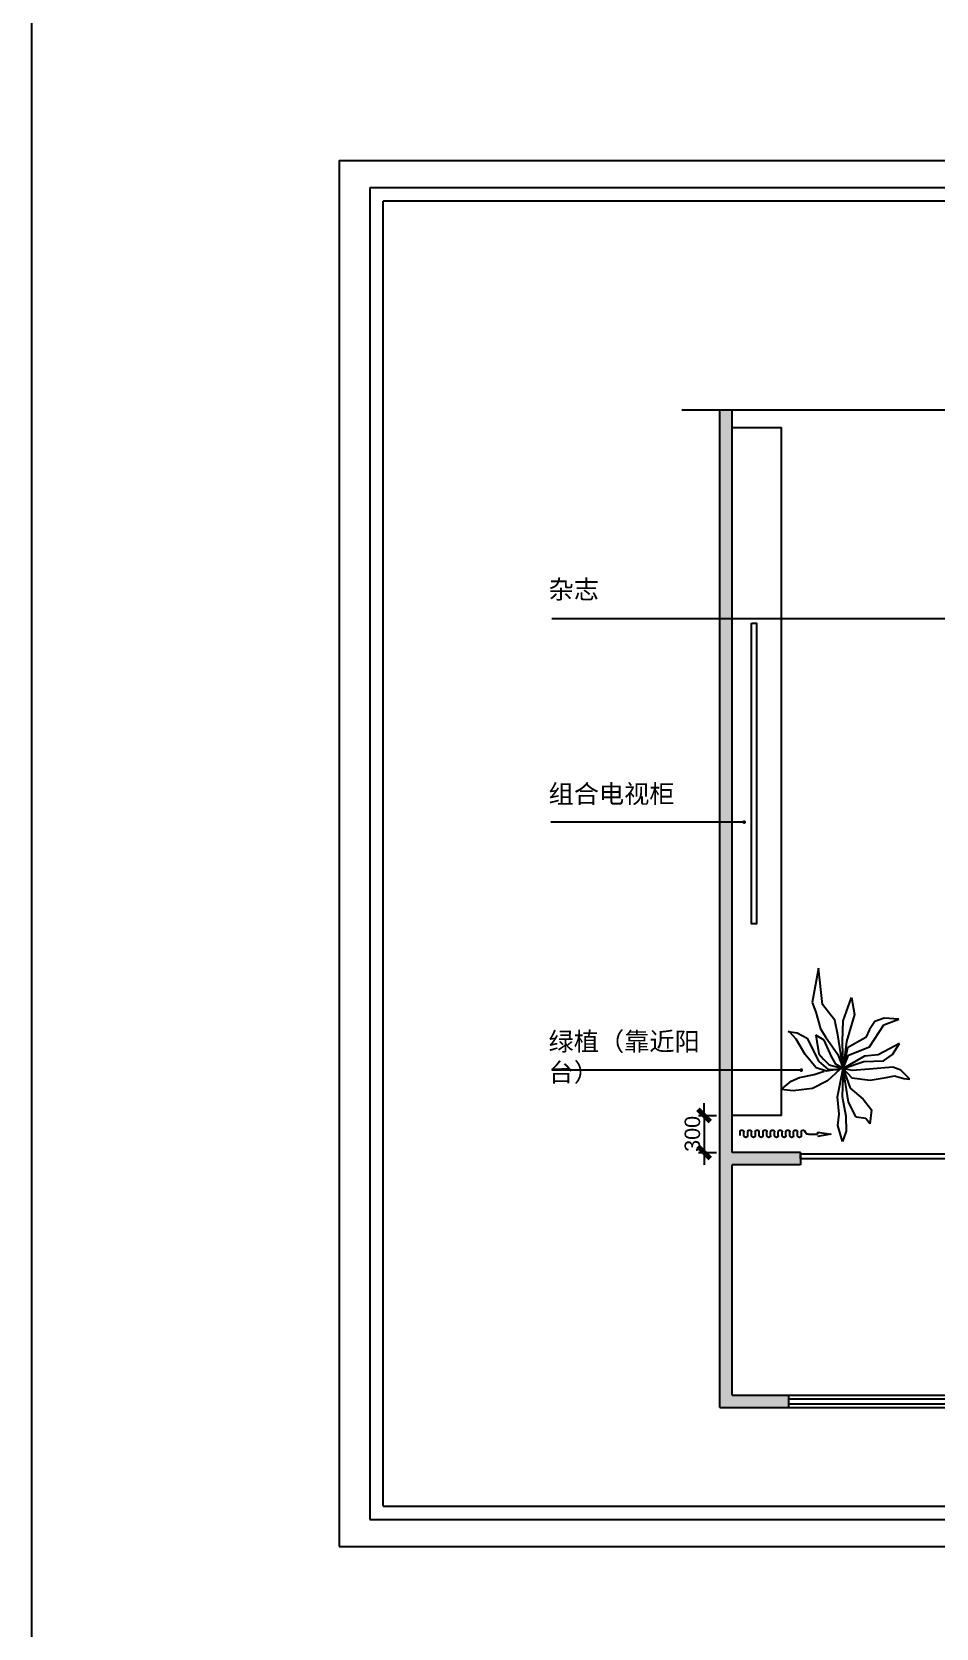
# Model space of a CAD drawing. Extents: x 96704 to 336282, y 34580 to 122302.
# Drawn here: x 251742 to 259083, y 81426 to 94384 of the extents above; entities that cross this region are included whole.
import ezdxf

# ---------------------------------------------------------------- set-up
doc = ezdxf.new("R2010")
doc.units = 0
doc.header["$LTSCALE"] = 1000
doc.header["$MEASUREMENT"] = 0
for name, color, linetype in [('A-rc 混凝土墙', 255, 'Continuous'), ('A-WINDOW-门窗', 153, 'Continuous'), ('FF-PLANTS', 86, 'Continuous'), ('PM-家具', 146, 'Continuous'), ('PUB_DIM', 3, 'Continuous'), ('WINDOW', 4, 'Continuous'), ('活动家具', 7, 'Continuous')]:
    doc.layers.add(name, color=color, linetype=linetype)
doc.styles.add('_TCH_DIM', font='SIMPLEX', dxfattribs={"bigfont": 'GBCBIG'})
doc.styles.add('ar', font='arial.ttf')
doc.styles.get("Standard").update_dxf_attribs({"font": 'gbenor.shx', "bigfont": 'gbcbig.shx'})
doc.dimstyles.new('1-50', dxfattribs={"dimscale": 50, "dimtxt": 2.5, "dimasz": 2, "dimexe": 2, "dimexo": 2.5, "dimgap": 0.6, "dimtad": 1, "dimdec": 0, "dimrnd": 0.005, "dimzin": 0, "dimdsep": 46, "dimtxsty": 'ar', "dimblk": 'ARCHTICK', "dimcen": 0.125, "dimclrd": 44, "dimclre": 44, "dimclrt": 50, "dimadec": 0, "dimazin": 0, "dimtfac": 1, "dimtdec": 0, "dimtix": 1, "dimtmove": 1, "dimatfit": 3, "dimldrblk": 'DOT', "dimfxl": 1, "dimtvp": 1, "dimtolj": 1, "dimtzin": 0, "dimarcsym": 0})
doc.dimstyles.new('ISO-25', dxfattribs={"dimtxt": 2.5, "dimasz": 2.5, "dimexe": 1.25, "dimexo": 0.625, "dimtad": 1, "dimtxsty": 'Standard', "dimcen": 2.5, "dimadec": 0, "dimazin": 0, "dimtfac": 1, "dimtmove": 0, "dimatfit": 3, "dimfxl": 1, "dimarcsym": 0})

# ---------------------------------------------------------------- blocks, each defined once
blk = doc.blocks.new('图框2')
at = {"color": 251}
for p, q in [((25027, 17757), (372, 17757)), ((372, 17757), (372, 493)), ((372, 493), (25027, 493))]:
    blk.add_line(p, q, dxfattribs=at)
for p, q in [((24853, 17583), (546, 17583)), ((546, 667), (546, 17583)), ((546, 667), (24853, 667))]:
    blk.add_line(p, q)
blk.add_lwpolyline([(-25, 145), (25375, 145), (25375, 18105), (-25, 18105)], close=True)
blk = doc.blocks.new('wetghfwefw')
at = {"layer": 'A-WINDOW-门窗', "color": 9}
for p, q in [((10350, 3958), (10277, 3958)), ((10407, 3948), (10407, 3977)), ((10438, 3948), (10438, 3977)), ((10470, 3948), (10470, 3977)), ((10501, 3948), (10501, 3977)), ((10532, 3948), (10532, 3977)), ((10563, 3948), (10563, 3977)), ((10594, 3948), (10594, 3977)), ((10625, 3948), (10625, 3977)), ((10656, 3948), (10656, 3977)), ((10687, 3948), (10687, 3977)), ((10718, 3948), (10718, 3977)), ((10749, 3948), (10749, 3977)), ((10780, 3948), (10780, 3977)), ((10811, 3948), (10811, 3977)), ((10842, 3948), (10842, 3977)), ((10873, 3948), (10873, 3977)), ((10904, 3948), (10904, 3977))]:
    blk.add_line(p, q, dxfattribs=at)
for points in [[(10277, 3976), (10167, 3958), (10277, 3941)], [(10277, 3976), (10277, 3958)]]:
    blk.add_lwpolyline(points, dxfattribs=at)
for centre, radius, start, end in [((10350, 3985), 27, 270, 348.9905), ((10392, 3977), 15.5, 0, 168.9905), ((10423, 3948), 15.5, 180, 0), ((10454, 3977), 15.5, 0, 180), ((10485, 3948), 15.5, 180, 0), ((10516, 3977), 15.5, 0, 180), ((10547, 3948), 15.5, 180, 0), ((10578, 3977), 15.5, 0, 180), ((10609, 3948), 15.5, 180, 0), ((10640, 3977), 15.5, 0, 180), ((10671, 3948), 15.5, 180, 0), ((10702, 3977), 15.5, 0, 180), ((10733, 3948), 15.5, 180, 0), ((10765, 3977), 15.5, 0, 180), ((10796, 3948), 15.5, 180, 0), ((10827, 3977), 15.5, 0, 180), ((10858, 3948), 15.5, 180, 0), ((10889, 3977), 15.5, 0, 180)]:
    blk.add_arc(centre, radius, start, end, dxfattribs=at)
blk = doc.blocks.new('3465465767')
for p, q in [((-126678, -21720), (-126743, -21801)), ((-126689, -21848), (-126678, -21769)), ((-126678, -21769), (-126678, -21720)), ((-127152, -21867), (-127145, -21987)), ((-127092, -21983), (-127152, -21867)), ((-126955, -21838), (-126903, -21912)), ((-126861, -21885), (-126955, -21838)), ((-126801, -21949), (-126861, -21885)), ((-126743, -21801), (-126759, -21870)), ((-126759, -21870), (-126720, -22058)), ((-126668, -21912), (-126689, -21848)), ((-127145, -21987), (-127109, -22058)), ((-126899, -22077), (-127092, -21983)), ((-126903, -21912), (-126843, -21998)), ((-126843, -21998), (-126819, -22107)), ((-126777, -22107), (-126801, -21949)), ((-126633, -22039), (-126668, -21912)), ((-126471, -22077), (-126395, -22000)), ((-126395, -22000), (-126280, -22000)), ((-126280, -22000), (-126319, -22038)), ((-127109, -22058), (-127039, -22092)), ((-127039, -22092), (-126973, -22114)), ((-126973, -22114), (-126924, -22182)), ((-126812, -22238), (-126899, -22077)), ((-126819, -22107), (-126700, -22267)), ((-126700, -22267), (-126777, -22107)), ((-126720, -22058), (-126692, -22193)), ((-126633, -22190), (-126633, -22039)), ((-126547, -22191), (-126471, -22077)), ((-126319, -22115), (-126433, -22191)), ((-126319, -22038), (-126319, -22115)), ((-127281, -22268), (-127147, -22228)), ((-127085, -22313), (-127281, -22268)), ((-127147, -22228), (-126920, -22268)), ((-126700, -22267), (-126966, -22343)), ((-126924, -22182), (-126871, -22253)), ((-126920, -22268), (-126700, -22267)), ((-126700, -22267), (-126917, -22298)), ((-126871, -22253), (-126700, -22267)), ((-126700, -22267), (-126812, -22238)), ((-126808, -22325), (-126700, -22267)), ((-126700, -22267), (-126727, -22332)), ((-126717, -22385), (-126700, -22267)), ((-126700, -22267), (-126633, -22190)), ((-126433, -22191), (-126700, -22267)), ((-126700, -22267), (-126547, -22191)), ((-126692, -22193), (-126700, -22267)), ((-126700, -22267), (-126472, -22250)), ((-126465, -22287), (-126700, -22267)), ((-126700, -22267), (-126661, -22400)), ((-126472, -22250), (-126317, -22201)), ((-126328, -22257), (-126465, -22287)), ((-126235, -22257), (-126328, -22257)), ((-126317, -22201), (-126197, -22184)), ((-126111, -22203), (-126235, -22257)), ((-126197, -22184), (-126111, -22203)), ((-127081, -22381), (-127119, -22419)), ((-126917, -22298), (-127085, -22313)), ((-126966, -22343), (-127081, -22381)), ((-126938, -22441), (-126808, -22325)), ((-126784, -22374), (-126910, -22449)), ((-126727, -22332), (-126784, -22374)), ((-126756, -22434), (-126717, -22385)), ((-126734, -22471), (-126678, -22389)), ((-126689, -22295), (-126585, -22381)), ((-126678, -22389), (-126689, -22295)), ((-126661, -22400), (-126678, -22486)), ((-126585, -22381), (-126509, -22496)), ((-127195, -22496), (-127486, -22563)), ((-127201, -22580), (-127127, -22542)), ((-127119, -22419), (-127195, -22496)), ((-127127, -22542), (-126997, -22490)), ((-126997, -22490), (-126938, -22441)), ((-126910, -22449), (-126941, -22520)), ((-126941, -22520), (-126892, -22505)), ((-126910, -22588), (-126805, -22520)), ((-126892, -22505), (-126794, -22479)), ((-126805, -22520), (-126734, -22471)), ((-126794, -22479), (-126756, -22434)), ((-126678, -22486), (-126777, -22588)), ((-126623, -22496), (-126661, -22419)), ((-126585, -22610), (-126623, -22496)), ((-126509, -22496), (-126471, -22648)), ((-127486, -22563), (-127201, -22580)), ((-126946, -22746), (-126943, -22674)), ((-126943, -22674), (-126910, -22588)), ((-126892, -22674), (-126941, -22734)), ((-126777, -22588), (-126892, -22674)), ((-126547, -22675), (-126585, -22610)), ((-126471, -22746), (-126547, -22675)), ((-126471, -22648), (-126471, -22746)), ((-126941, -22734), (-126946, -22746))]:
    blk.add_line(p, q)
blk = doc.blocks.new('_ArchTick')
at = {"color": 0, "linetype": 'ByBlock', "const_width": 0.4}
blk.add_lwpolyline([(-0.5, -0.5), (0.5, 0.5)], dxfattribs=at)
blk = doc.blocks.new('*D164')
at = {"layer": 'A-WINDOW-门窗', "color": 3, "lineweight": -2, "transparency": 16777216}
for p, q in [((257199, 85588), (257199, 85688)), ((257153, 85588), (257299, 85588)), ((257199, 85588), (257199, 85288)), ((257153, 85288), (257299, 85288)), ((257199, 85288), (257199, 85188))]:
    blk.add_line(p, q, dxfattribs=at)
at = {"layer": 'Defpoints', "color": 0, "transparency": 16777216}
for p in [(257028, 85588), (257028, 85288), (257199, 85288)]:
    blk.add_point(p, dxfattribs=at)
at = {"layer": 'A-WINDOW-门窗', "color": 3, "lineweight": -2, "transparency": 16777216, "xscale": 100, "yscale": 100, "zscale": 100}
for p, rotation in [((257199, 85588), 270), ((257199, 85288), 90)]:
    blk.add_blockref('_ArchTick', p, dxfattribs=dict(at, rotation=rotation))
at = {"layer": 'A-WINDOW-门窗', "color": 255, "transparency": 16777216, "insert": (257105, 85438), "char_height": 125, "attachment_point": 5, "rotation": 90, "style": 'ar'}
blk.add_mtext('\\A1;300', dxfattribs=at)
blk = doc.blocks.new('_Dot')
at = {"color": 0, "linetype": 'ByBlock', "lineweight": -2}
blk.add_line((-0.5, 0), (-1, 0), dxfattribs=at)
at = {"color": 0, "linetype": 'ByBlock', "const_width": 0.5}
blk.add_lwpolyline([(-0.25, 0, 1), (0.25, 0, 1)], format="xyb", close=True, dxfattribs=at)

msp = doc.modelspace()

# ---------------------------------------------------------------- hatches: boundary and pattern name
at = {"layer": '活动家具'}
h = msp.add_hatch(dxfattribs=at)
h.set_pattern_fill('钢筋混凝土', color=251, scale=10, angle=180)
h.set_pattern_definition([(225, (374324.934, 113743.322), (17.6776695, -17.6776695), []), (230, (374324.934, 113743.32), (-71.726018, 6.275213), [7.5, -82.5]), (175, (374324.934, 113743.32), (13.875133, -75.219213), [6, -66]), (280.4514, (374318.96, 113743.845), (-57.85094, -68.943954), [6.37402, -70.11421]), (226.1842, (374324.93, 113723.32), (-106.724105, 16.5519), [11.25, -123.75]), (276.6356, (374316.04, 113724.7), (-93.46627, -97.41179), [9.56103, -105.1713]), (171.1842, (374324.93, 113723.32), (-93.46619, -97.41186), [9, -99]), (201, (374314.934, 113728.32), (-59.690705, 40.26189), [7.5, -82.5]), (146, (374314.934, 113728.32), (-24.331533, -72.515005), [6, -66]), (251.4514, (374309.96, 113731.68), (-84.022263, -32.25305), [6.37402, -70.11421]), (217.5, (374324.934, 113743.322), (-1.2159855, -33.2893854), [0, -65.2, 0, -67, 0, -66.25]), (187.5, (374324.934, 113743.322), (-26.306954, -39.441171), [0, -38.2, 0, -63.7, 0, -25.25]), (147.5, (374347.234, 113743.322), (-53.3822436, 2.255487), [0, -25, 0, -78, 0, -103.5]), (137.5, (374357.234, 113743.32), (-58.318617, -10.010498), [0, -32.5, 0, -51.8, 0, -73.5])])
h.paths.add_polyline_path([(257327.1, 91312.5), (257327.1, 83215.8), (257885.7, 83215.8), (257885.7, 83315.8), (257427.1, 83315.8), (257427.1, 85187.6), (257981.5, 85187.6), (257981.5, 85287.6), (257427.1, 85287.6), (257427.1, 91312.5)])

# ---------------------------------------------------------------- linework, layer by layer
msp.add_lwpolyline([(251742.5, 107343), (336281.5, 107343), (336281.5, 71963.5), (251742.5, 71963.5)], close=True)
at = {"layer": 'A-rc 混凝土墙'}
for p, q in [((257327.1, 83215.8), (257327.1, 91312.5)), ((257427.1, 85287.6), (257427.1, 91312.5)), ((257981.5, 85287.6), (257427.1, 85287.6)), ((257981.5, 85287.6), (257981.5, 85187.6)), ((257981.5, 85187.6), (257427.1, 85187.6)), ((257427.1, 83315.8), (257427.1, 85187.6)), ((257327.1, 83215.8), (257885.7, 83215.8)), ((257427.1, 83315.8), (257885.7, 83315.8)), ((257885.7, 83315.8), (257885.7, 83215.8))]:
    msp.add_line(p, q, dxfattribs=at)
at = {"layer": 'PM-家具'}
for p, q in [((257427.1, 91173), (257827.1, 91173)), ((257827.1, 85587.6), (257827.1, 91173)), ((257827.1, 85587.6), (257427.1, 85587.6))]:
    msp.add_line(p, q, dxfattribs=at)
msp.add_lwpolyline([(257583.8, 89583.9), (257623.8, 89583.9), (257623.8, 87143.9), (257583.8, 87143.9)], close=True, dxfattribs=at)
at = {"layer": 'PUB_DIM'}
msp.add_line((259723.7, 91312.5), (257019, 91312.5), dxfattribs=at)
at = {"layer": 'WINDOW'}
for p, q in [((257885.7, 83315.8), (262337.1, 83315.8)), ((257885.7, 83285.8), (262367.1, 83285.8)), ((257885.7, 83245.8), (262407.1, 83245.8)), ((257885.7, 83215.8), (262437.1, 83215.8))]:
    msp.add_line(p, q, dxfattribs=at)
msp.add_lwpolyline([(257981.5, 85275.3), (259995.2, 85275.3), (259995.2, 85234.3), (257981.5, 85234.3)], close=True, dxfattribs=at)

# ---------------------------------------------------------------- block references
at = {"xscale": 0.6263055771723246, "yscale": 0.6263055771723246, "zscale": 0.6263055771723246}
msp.add_blockref('图框2', (254251.6, 81997.4), dxfattribs=at)
at = {"xscale": -1}
msp.add_blockref('wetghfwefw', (268396, 81477), dxfattribs=at)
at = {"layer": 'FF-PLANTS', "rotation": 263.1728343719515}
msp.add_blockref('3465465767', (265377.1, -42479.6), dxfattribs=at)

# ---------------------------------------------------------------- texts
at = {"char_height": 150, "width": 1410, "attachment_point": 1, "style": '_TCH_DIM'}
for s, insert in [('{\\fMicrosoft YaHei|b0|i0|c134|p34;杂志}', (255936.9, 89933.3, 0)), ('{\\fMicrosoft YaHei|b0|i0|c134|p34;组合电视柜}', (255936.9, 88273.3, 0)), ('{\\fMicrosoft YaHei|b0|i0|c134|p34;绿植（靠近阳台）}', (255936.9, 86263.3, 0))]:
    msp.add_mtext(s, dxfattribs=dict(at, insert=insert))

# ---------------------------------------------------------------- dimensions: what is measured, and where the dimension line sits
at = {"layer": 'A-WINDOW-门窗', "color": 9}
dim = msp.add_linear_dim(base=(257199.1, 85287.6), p1=(257027.7, 85587.6), p2=(257027.7, 85287.6), angle=90, dimstyle='1-50', override={"dimclrd": 3, "dimclre": 3, "dimclrt": 255}, dxfattribs=at)
dim.commit()
dim.dimension.update_dxf_attribs({"geometry": '*D164', "text_midpoint": (257105.3, 85437.6)})

# ---------------------------------------------------------------- leaders
at = {"layer": 'PUB_DIM'}
for points in [[(259252.3, 89620, 0), (255964.2, 89620, 0)], [(257524.7, 87969.4, 0), (255954.2, 87969.4, 0)], [(257988.5, 85955.8, 0), (255964.2, 85955.8, 0)]]:
    msp.add_leader(points, dimstyle='ISO-25', override={"dimscale": 0, "dimasz": 120, "dimtad": 0, "dimldrblk": 'DotSmall', "dimfxl": 100, "dimfxlon": 1, "dimarcsym": 1}, dxfattribs=at)

doc.saveas('drawing.dxf')
